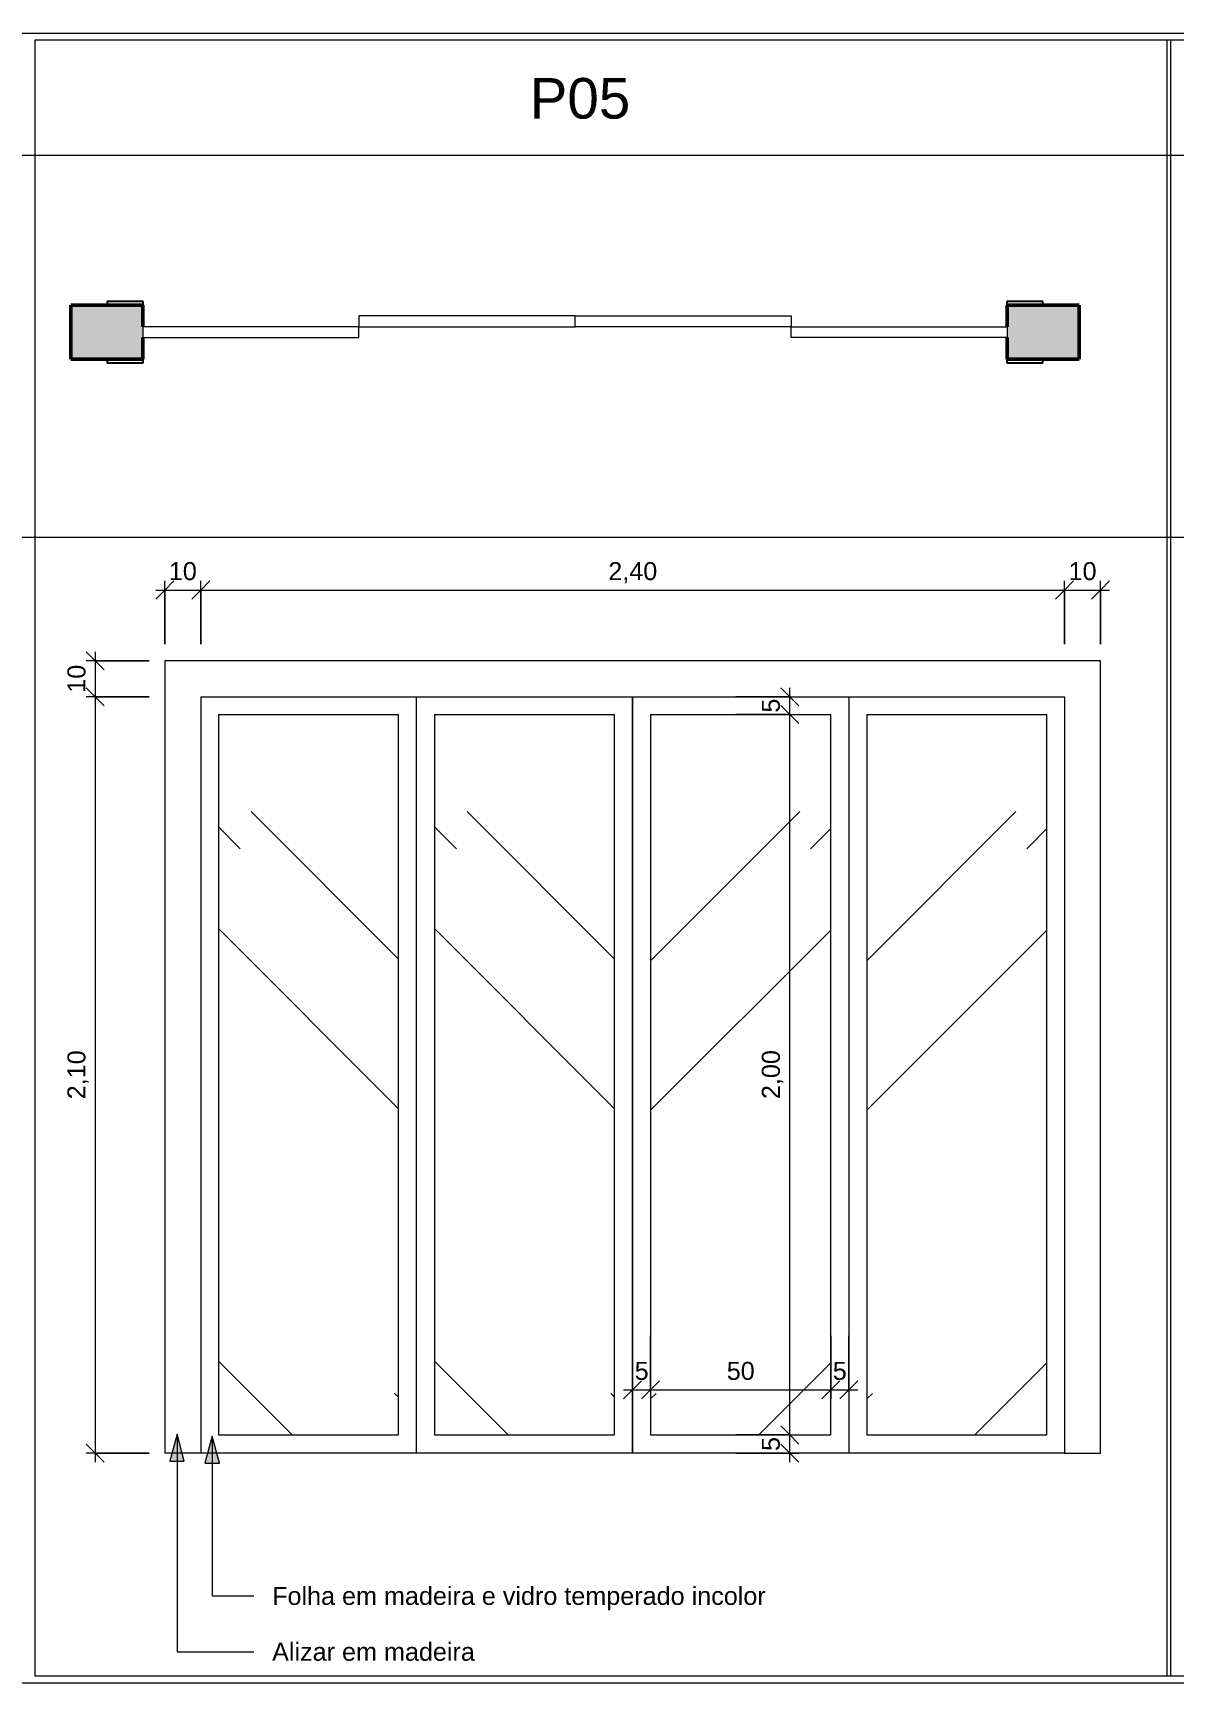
# Model space of a CAD drawing. Header units: millimetres. Extents: x 502 to 50962, y -45 to 5297.
# Drawn here: x 6877 to 10042, y 655 to 5235 of the extents above; entities that cross this region are included whole.
import ezdxf

# ---------------------------------------------------------------- set-up
doc = ezdxf.new("R2010")
doc.units = ezdxf.units.MM
for name, color, linetype, lineweight in [('A-ANNO-DIMS', 211, 'Continuous', 9), ('A-ANNO-DIMS-25', 211, 'Continuous', 9), ('A-DETL-THIN', 151, 'Continuous', 9), ('A-DOOR', 31, 'Continuous', 25), ('A-WALL', 113, 'Continuous', 50), ('A-WALL-PATT', 111, 'Continuous', 25), ('G-ANNO-TEXT', 231, 'Continuous', 9)]:
    doc.layers.add(name, color=color, linetype=linetype, lineweight=lineweight)
doc.styles.add('@Arial Unicode MS', font='', dxfattribs={"height": 50})
doc.styles.add('Arial', font='arial.ttf', dxfattribs={"height": 112.5})
doc.styles.add('Arial_2', font='arial.ttf', dxfattribs={"height": 50})
doc.styles.get('@Arial Unicode MS').set_extended_font_data('@Arial Unicode MS')
doc.dimstyles.new('CRT_-__Metros_-_Linha_de_chamada_3_5_mm', dxfattribs={"dimscale": 304.8, "dimtxt": 50.292243, "dimasz": 0.164042, "dimexe": 0.082021, "dimexo": 0.0625, "dimgap": 0.04101, "dimtad": 1, "dimlfac": 0.001, "dimrnd": 0.01, "dimzin": 0, "dimdsep": 46, "dimtxsty": '@Arial Unicode MS', "dimblk1": 'OBLIQUE', "dimblk2": 'OBLIQUE', "dimsah": 1, "dimcen": 0.09, "dimdle": 0.082021, "dimazin": 0, "dimtfac": 1, "dimtdec": 4, "dimtix": 1, "dimtmove": 0, "dimatfit": 3, "dimfxl": 0.492126, "dimfxlon": 1, "dimtvp": 1, "dimtolj": 1, "dimtzin": 0, "dimarcsym": 2})
doc.dimstyles.new('CRT_-__Metros_-_Linha_de_chamada_3_5_mm_1', dxfattribs={"dimscale": 304.8, "dimtxt": 50.292243, "dimasz": 0.164042, "dimexe": 0.082021, "dimexo": 0.0625, "dimgap": 0.04101, "dimtad": 1, "dimdec": 0, "dimlfac": 0.1, "dimdsep": 46, "dimtxsty": '@Arial Unicode MS', "dimblk1": 'OBLIQUE', "dimblk2": 'OBLIQUE', "dimsah": 1, "dimcen": 0.09, "dimdle": 0.082021, "dimazin": 0, "dimtfac": 1, "dimtdec": 4, "dimtix": 1, "dimtmove": 0, "dimatfit": 3, "dimfxl": 0.492126, "dimfxlon": 1, "dimtvp": 1, "dimtolj": 1, "dimtzin": 0, "dimarcsym": 2})

# ---------------------------------------------------------------- blocks, each defined once
blk = doc.blocks.new('Family - ___-4158948-DETALHAMENTO DE PORTAS')
at = {"layer": 'A-DOOR', "lineweight": 9}
h = blk.add_hatch(dxfattribs=at)
h.set_pattern_fill('FP_3', color=256, style=0, pattern_type=2)
h.set_pattern_definition([(135, (7642.1, 1293), (-969.87, 2586.3), [17145, -2286, 5715, -1143]), (135, (6121.9, 1864.5), (1883.2, 266.7), [3429, -377.2, 6858, -857.25]), (135, (7070.6, 2264.56), (-3661.25, 4744.27), [9144, -1600.2, 4572, -1143])])
h.paths.add_polyline_path([(7750.8, 1343), (7892.1, 1343), (7892.1, 3343), (7392.1, 3343), (7392.1, 1343)])
h = blk.add_hatch(dxfattribs=at)
h.set_pattern_fill('FP_2', color=256, style=0, pattern_type=2)
h.set_pattern_definition([(135, (8242.1, 1293), (-969.87, 2586.3), [17145, -2286, 5715, -1143]), (135, (6721.9, 1864.5), (1883.2, 266.7), [3429, -377.2, 6858, -857.25]), (135, (7670.6, 2264.56), (-3661.25, 4744.27), [9144, -1600.2, 4572, -1143])])
h.paths.add_polyline_path([(8492.1, 1343), (8492.1, 3343), (7992.1, 3343), (7992.1, 1343), (8473.5, 1343)])
h = blk.add_hatch(dxfattribs=at)
h.set_pattern_fill('FP_4', color=256, style=0, pattern_type=2)
h.set_pattern_definition([(45, (8842.1, 1293), (969.87, 2586.3), [17145, -2286, 5715, -1143]), (45, (10362.3, 1864.5), (-1883.2, 266.7), [3429, -377.2, 6858, -857.25]), (45, (9413.6, 2264.56), (3661.25, 4744.27), [9144, -1600.2, 4572, -1143])])
h.paths.add_polyline_path([(9092.1, 1343), (9092.1, 3343), (8592.1, 3343), (8592.1, 1343), (8834.9, 1343)])
h = blk.add_hatch(dxfattribs=at)
h.set_pattern_fill('FP_5', color=256, style=0, pattern_type=2)
h.set_pattern_definition([(45, (9442.1, 1293), (969.87, 2586.3), [17145, -2286, 5715, -1143]), (45, (10962.3, 1864.5), (-1883.2, 266.7), [3429, -377.2, 6858, -857.25]), (45, (10013.6, 2264.56), (3661.25, 4744.27), [9144, -1600.2, 4572, -1143])])
h.paths.add_polyline_path([(9692.1, 1343), (9692.1, 3343), (9192.1, 3343), (9192.1, 1343), (9196.2, 1343)])
for p, q in [((7243.1, 3492), (7243.1, 1293)), ((9841.1, 3492), (7243.1, 3492)), ((9841.1, 1293), (9841.1, 3492)), ((7343.1, 3392), (7343.1, 1293)), ((7343.1, 3392), (9741.1, 3392)), ((7942.1, 1293), (7942.1, 3392)), ((8542.1, 3392), (8542.1, 1293)), ((8542.1, 1293), (8542.1, 3392)), ((9142.1, 3392), (9142.1, 1293)), ((9741.1, 3392), (9741.1, 1293)), ((7392.1, 3343), (7392.1, 1343)), ((7392.1, 3343), (7892.1, 3343)), ((7892.1, 1343), (7892.1, 3343)), ((7992.1, 3343), (7992.1, 1343)), ((7992.1, 3343), (8492.1, 3343)), ((8492.1, 1343), (8492.1, 3343)), ((8592.1, 3343), (9092.1, 3343)), ((8592.1, 3343), (8592.1, 1343)), ((9092.1, 1343), (9092.1, 3343)), ((9192.1, 3343), (9692.1, 3343)), ((9192.1, 3343), (9192.1, 1343)), ((9692.1, 1343), (9692.1, 3343)), ((7392.1, 1343), (7892.1, 1343)), ((7992.1, 1343), (8492.1, 1343)), ((8592.1, 1343), (9092.1, 1343)), ((9192.1, 1343), (9692.1, 1343)), ((7343.1, 1293), (7243.1, 1293)), ((7942.1, 1293), (7343.1, 1293)), ((8542.1, 1293), (7942.1, 1293)), ((9142.1, 1293), (8542.1, 1293)), ((9741.1, 1293), (9142.1, 1293)), ((9741.1, 1293), (9841.1, 1293))]:
    blk.add_line(p, q, dxfattribs=at)
blk = doc.blocks.new('Family - ___-4158950-DETALHAMENTO DE PORTAS')
at = {"layer": 'A-WALL-PATT'}
h = blk.add_hatch(color=256, dxfattribs=at)
h.paths.add_polyline_path([(7182.1, 4329.1), (7182.1, 4479.1), (6982.1, 4479.1), (6982.1, 4329.1), (7028, 4329.1)])
h.paths.add_polyline_path([(9782.1, 4329.1), (9782.1, 4479.1), (9582.1, 4479.1), (9582.1, 4329.1)])
at = {"layer": 'A-DOOR'}
for p, q in [((7183.1, 4489.1), (7083.1, 4489.1)), ((7083.1, 4489.1), (7083.1, 4479.1)), ((7183.1, 4419.1), (7183.1, 4489.1)), ((9681.1, 4489.1), (9581.1, 4489.1)), ((9581.1, 4489.1), (9581.1, 4419.1)), ((9681.1, 4479.1), (9681.1, 4489.1)), ((7083.1, 4479.1), (7182.1, 4479.1)), ((7182.1, 4479.1), (7182.1, 4419.1)), ((9582.1, 4419.1), (9582.1, 4479.1)), ((9582.1, 4479.1), (9681.1, 4479.1)), ((7182.1, 4389.1), (7182.1, 4329.1)), ((7183.1, 4319.1), (7183.1, 4389.1)), ((9581.1, 4389.1), (9581.1, 4319.1)), ((9582.1, 4329.1), (9582.1, 4389.1)), ((7182.1, 4329.1), (7083.1, 4329.1)), ((7083.1, 4329.1), (7083.1, 4319.1)), ((7083.1, 4319.1), (7183.1, 4319.1)), ((9581.1, 4319.1), (9681.1, 4319.1)), ((9681.1, 4329.1), (9582.1, 4329.1)), ((9681.1, 4319.1), (9681.1, 4329.1))]:
    blk.add_line(p, q, dxfattribs=at)
at = {"layer": 'A-DOOR', "lineweight": 9}
for p, q in [((8382.1, 4449.1), (7782.1, 4449.1)), ((7782.1, 4449.1), (7782.1, 4419.1)), ((8382.1, 4419.1), (8382.1, 4449.1)), ((8382.1, 4449.1), (8982.1, 4449.1)), ((8382.1, 4419.1), (8382.1, 4449.1)), ((8982.1, 4449.1), (8982.1, 4419.1)), ((7782.1, 4419.1), (7182.1, 4419.1)), ((7182.1, 4419.1), (7182.1, 4389.1)), ((7782.1, 4419.1), (8382.1, 4419.1)), ((7782.1, 4389.1), (7782.1, 4419.1)), ((8982.1, 4419.1), (8382.1, 4419.1)), ((8982.1, 4389.1), (8982.1, 4419.1)), ((8982.1, 4419.1), (9582.1, 4419.1)), ((9582.1, 4419.1), (9582.1, 4389.1)), ((7182.1, 4389.1), (7782.1, 4389.1)), ((9582.1, 4389.1), (8982.1, 4389.1))]:
    blk.add_line(p, q, dxfattribs=at)
at = {"layer": 'A-WALL'}
for p, q in [((7182.1, 4479.1), (6982.1, 4479.1)), ((6982.1, 4479.1), (6982.1, 4329.1)), ((7182.1, 4419.1), (7182.1, 4479.1)), ((9782.1, 4479.1), (9582.1, 4479.1)), ((9582.1, 4479.1), (9582.1, 4419.1)), ((9782.1, 4329.1), (9782.1, 4479.1)), ((7182.1, 4329.1), (7182.1, 4389.1)), ((9582.1, 4389.1), (9582.1, 4329.1)), ((6982.1, 4329.1), (7182.1, 4329.1)), ((9582.1, 4329.1), (9782.1, 4329.1))]:
    blk.add_line(p, q, dxfattribs=at)
blk = doc.blocks.new('DIMBLOCK27-DETALHAMENTO DE PORTAS')
at = {"layer": 'A-ANNO-DIMS-25', "lineweight": 18, "transparency": 16777216}
for p, q in [((7050.3, 3492), (7025.3, 3517)), ((7050.3, 3492), (7075.3, 3467)), ((7050.3, 3392), (7025.3, 3417)), ((7050.3, 3392), (7075.3, 3367))]:
    blk.add_line(p, q, dxfattribs=at)
at = {"layer": 'A-ANNO-DIMS-25', "transparency": 16777216}
for p, q in [((7200.3, 3492), (7025.3, 3492)), ((7050.3, 3517), (7050.3, 3392)), ((7050.3, 3492), (7200.3, 3492)), ((7200.3, 3392), (7025.3, 3392)), ((7050.3, 3392), (7200.3, 3392))]:
    blk.add_line(p, q, dxfattribs=at)
at = {"layer": 'A-ANNO-DIMS-25', "color": 0, "transparency": 16777216, "insert": (6972.9, 3403.3), "char_height": 50, "width": 92.937, "attachment_point": 1, "rotation": 90, "line_spacing_factor": 1.117605, "style": '@Arial Unicode MS'}
blk.add_mtext('10', dxfattribs=at)
blk = doc.blocks.new('_Oblique')
at = {"color": 0, "linetype": 'ByBlock', "lineweight": -2}
blk.add_line((-0.5, -0.5), (0.5, 0.5), dxfattribs=at)
blk = doc.blocks.new('DIMBLOCK28-DETALHAMENTO DE PORTAS')
at = {"layer": 'A-ANNO-DIMS-25', "lineweight": 18, "transparency": 16777216}
for p, q in [((7050.3, 3392), (7025.3, 3417)), ((7050.3, 3392), (7075.3, 3367)), ((7050.3, 1293), (7025.3, 1318)), ((7050.3, 1293), (7075.3, 1268))]:
    blk.add_line(p, q, dxfattribs=at)
at = {"layer": 'A-ANNO-DIMS-25', "transparency": 16777216}
for p, q in [((7200.3, 3392), (7025.3, 3392)), ((7050.3, 3392), (7050.3, 1268)), ((7050.3, 3392), (7200.3, 3392)), ((7200.3, 1293), (7025.3, 1293)), ((7050.3, 1293), (7200.3, 1293))]:
    blk.add_line(p, q, dxfattribs=at)
at = {"layer": 'A-ANNO-DIMS-25', "color": 0, "transparency": 16777216, "insert": (6972.9, 2274.9), "char_height": 50, "width": 162.337, "attachment_point": 1, "rotation": 90, "line_spacing_factor": 1.117605, "style": '@Arial Unicode MS'}
blk.add_mtext('2,10', dxfattribs=at)
blk = doc.blocks.new('DIMBLOCK29-DETALHAMENTO DE PORTAS')
at = {"layer": 'A-ANNO-DIMS-25', "lineweight": 18, "transparency": 16777216}
for p, q in [((7243.1, 3688.5), (7268.1, 3713.5)), ((7343.1, 3688.5), (7368.1, 3713.5)), ((7243.1, 3688.5), (7218.1, 3663.5)), ((7343.1, 3688.5), (7318.1, 3663.5))]:
    blk.add_line(p, q, dxfattribs=at)
at = {"layer": 'A-ANNO-DIMS-25', "transparency": 16777216}
for p, q in [((7243.1, 3538.5), (7243.1, 3713.5)), ((7343.1, 3538.5), (7343.1, 3713.5)), ((7218.1, 3688.5), (7343.1, 3688.5)), ((7243.1, 3688.5), (7243.1, 3538.5)), ((7343.1, 3688.5), (7343.1, 3538.5))]:
    blk.add_line(p, q, dxfattribs=at)
at = {"layer": 'A-ANNO-DIMS-25', "color": 0, "transparency": 16777216, "insert": (7254.4, 3765.9), "char_height": 50, "width": 92.937, "attachment_point": 1, "line_spacing_factor": 1.117605, "style": '@Arial Unicode MS'}
blk.add_mtext('10', dxfattribs=at)
blk = doc.blocks.new('DIMBLOCK30-DETALHAMENTO DE PORTAS')
at = {"layer": 'A-ANNO-DIMS-25', "lineweight": 18, "transparency": 16777216}
for p, q in [((7343.1, 3688.5), (7368.1, 3713.5)), ((9741.1, 3688.5), (9766.1, 3713.5)), ((7343.1, 3688.5), (7318.1, 3663.5)), ((9741.1, 3688.5), (9716.1, 3663.5))]:
    blk.add_line(p, q, dxfattribs=at)
at = {"layer": 'A-ANNO-DIMS-25', "transparency": 16777216}
for p, q in [((7343.1, 3538.5), (7343.1, 3713.5)), ((9741.1, 3538.5), (9741.1, 3713.5)), ((7343.1, 3688.5), (9741.1, 3688.5)), ((7343.1, 3688.5), (7343.1, 3538.5)), ((9741.1, 3688.5), (9741.1, 3538.5))]:
    blk.add_line(p, q, dxfattribs=at)
at = {"layer": 'A-ANNO-DIMS-25', "color": 0, "transparency": 16777216, "insert": (8474.5, 3765.9), "char_height": 50, "width": 162.337, "attachment_point": 1, "line_spacing_factor": 1.117605, "style": '@Arial Unicode MS'}
blk.add_mtext('2,40', dxfattribs=at)
blk = doc.blocks.new('DIMBLOCK31-DETALHAMENTO DE PORTAS')
at = {"layer": 'A-ANNO-DIMS-25', "lineweight": 18, "transparency": 16777216}
for p, q in [((9741.1, 3688.5), (9766.1, 3713.5)), ((9841.1, 3688.5), (9866.1, 3713.5)), ((9741.1, 3688.5), (9716.1, 3663.5)), ((9841.1, 3688.5), (9816.1, 3663.5))]:
    blk.add_line(p, q, dxfattribs=at)
at = {"layer": 'A-ANNO-DIMS-25', "transparency": 16777216}
for p, q in [((9741.1, 3538.5), (9741.1, 3713.5)), ((9841.1, 3538.5), (9841.1, 3713.5)), ((9741.1, 3688.5), (9866.1, 3688.5)), ((9741.1, 3688.5), (9741.1, 3538.5)), ((9841.1, 3688.5), (9841.1, 3538.5))]:
    blk.add_line(p, q, dxfattribs=at)
at = {"layer": 'A-ANNO-DIMS-25', "color": 0, "transparency": 16777216, "insert": (9752.4, 3765.9), "char_height": 50, "width": 92.937, "attachment_point": 1, "line_spacing_factor": 1.117605, "style": '@Arial Unicode MS'}
blk.add_mtext('10', dxfattribs=at)
blk = doc.blocks.new('DIMBLOCK32-DETALHAMENTO DE PORTAS')
at = {"layer": 'A-ANNO-DIMS-25', "transparency": 16777216}
for p, q in [((8828.2, 1343), (9003.2, 1343)), ((8978.2, 1343), (8828.2, 1343)), ((8978.2, 1268), (8978.2, 1343)), ((8828.2, 1293), (9003.2, 1293)), ((8978.2, 1293), (8828.2, 1293))]:
    blk.add_line(p, q, dxfattribs=at)
at = {"layer": 'A-ANNO-DIMS-25', "lineweight": 18, "transparency": 16777216}
for p, q in [((8978.2, 1343), (8953.2, 1368)), ((8978.2, 1343), (9003.2, 1318)), ((8978.2, 1293), (8953.2, 1318)), ((8978.2, 1293), (9003.2, 1268))]:
    blk.add_line(p, q, dxfattribs=at)
at = {"layer": 'A-ANNO-DIMS-25', "color": 0, "transparency": 16777216, "insert": (8900.8, 1298.6), "char_height": 50, "width": 46.468, "attachment_point": 1, "rotation": 90, "line_spacing_factor": 1.117605, "style": '@Arial Unicode MS'}
blk.add_mtext('5', dxfattribs=at)
blk = doc.blocks.new('DIMBLOCK33-DETALHAMENTO DE PORTAS')
at = {"layer": 'A-ANNO-DIMS-25', "lineweight": 18, "transparency": 16777216}
for p, q in [((8978.2, 3343), (8953.2, 3368)), ((8978.2, 3343), (9003.2, 3318)), ((8978.2, 1343), (8953.2, 1368)), ((8978.2, 1343), (9003.2, 1318))]:
    blk.add_line(p, q, dxfattribs=at)
at = {"layer": 'A-ANNO-DIMS-25', "transparency": 16777216}
for p, q in [((8828.2, 3343), (9003.2, 3343)), ((8978.2, 3343), (8828.2, 3343)), ((8978.2, 1343), (8978.2, 3343)), ((8828.2, 1343), (9003.2, 1343)), ((8978.2, 1343), (8828.2, 1343))]:
    blk.add_line(p, q, dxfattribs=at)
at = {"layer": 'A-ANNO-DIMS-25', "color": 0, "transparency": 16777216, "insert": (8900.8, 2275.4), "char_height": 50, "width": 162.337, "attachment_point": 1, "rotation": 90, "line_spacing_factor": 1.117605, "style": '@Arial Unicode MS'}
blk.add_mtext('2,00', dxfattribs=at)
blk = doc.blocks.new('DIMBLOCK34-DETALHAMENTO DE PORTAS')
at = {"layer": 'A-ANNO-DIMS-25', "transparency": 16777216}
for p, q in [((8828.2, 3392), (9003.2, 3392)), ((8978.2, 3392), (8828.2, 3392)), ((8978.2, 3343), (8978.2, 3417)), ((8828.2, 3343), (9003.2, 3343)), ((8978.2, 3343), (8828.2, 3343))]:
    blk.add_line(p, q, dxfattribs=at)
at = {"layer": 'A-ANNO-DIMS-25', "lineweight": 18, "transparency": 16777216}
for p, q in [((8978.2, 3392), (8953.2, 3417)), ((8978.2, 3392), (9003.2, 3367)), ((8978.2, 3343), (8953.2, 3368)), ((8978.2, 3343), (9003.2, 3318))]:
    blk.add_line(p, q, dxfattribs=at)
at = {"layer": 'A-ANNO-DIMS-25', "color": 0, "transparency": 16777216, "insert": (8900.8, 3348.1), "char_height": 50, "width": 46.468, "attachment_point": 1, "rotation": 90, "line_spacing_factor": 1.117605, "style": '@Arial Unicode MS'}
blk.add_mtext('5', dxfattribs=at)
blk = doc.blocks.new('DIMBLOCK35-DETALHAMENTO DE PORTAS')
at = {"layer": 'A-ANNO-DIMS-25', "transparency": 16777216}
for p, q in [((8542.1, 1618.6), (8542.1, 1443.6)), ((8542.1, 1468.6), (8542.1, 1618.6)), ((8592.1, 1618.6), (8592.1, 1443.6)), ((8592.1, 1468.6), (8592.1, 1618.6)), ((8517.1, 1468.6), (8592.1, 1468.6))]:
    blk.add_line(p, q, dxfattribs=at)
at = {"layer": 'A-ANNO-DIMS-25', "lineweight": 18, "transparency": 16777216}
for p, q in [((8542.1, 1468.6), (8517.1, 1443.6)), ((8542.1, 1468.6), (8567.1, 1493.6)), ((8592.1, 1468.6), (8567.1, 1443.6)), ((8592.1, 1468.6), (8617.1, 1493.6))]:
    blk.add_line(p, q, dxfattribs=at)
at = {"layer": 'A-ANNO-DIMS-25', "color": 0, "transparency": 16777216, "insert": (8547.7, 1546), "char_height": 50, "width": 46.468, "attachment_point": 1, "line_spacing_factor": 1.117605, "style": '@Arial Unicode MS'}
blk.add_mtext('5', dxfattribs=at)
blk = doc.blocks.new('DIMBLOCK36-DETALHAMENTO DE PORTAS')
at = {"layer": 'A-ANNO-DIMS-25', "transparency": 16777216}
for p, q in [((8592.1, 1618.6), (8592.1, 1443.6)), ((8592.1, 1468.6), (8592.1, 1618.6)), ((9092.1, 1618.6), (9092.1, 1443.6)), ((9092.1, 1468.6), (9092.1, 1618.6)), ((8592.1, 1468.6), (9092.1, 1468.6))]:
    blk.add_line(p, q, dxfattribs=at)
at = {"layer": 'A-ANNO-DIMS-25', "lineweight": 18, "transparency": 16777216}
for p, q in [((8592.1, 1468.6), (8567.1, 1443.6)), ((8592.1, 1468.6), (8617.1, 1493.6)), ((9092.1, 1468.6), (9067.1, 1443.6)), ((9092.1, 1468.6), (9117.1, 1493.6))]:
    blk.add_line(p, q, dxfattribs=at)
at = {"layer": 'A-ANNO-DIMS-25', "color": 0, "transparency": 16777216, "insert": (8803.4, 1546), "char_height": 50, "width": 92.937, "attachment_point": 1, "line_spacing_factor": 1.117605, "style": '@Arial Unicode MS'}
blk.add_mtext('50', dxfattribs=at)
blk = doc.blocks.new('DIMBLOCK37-DETALHAMENTO DE PORTAS')
at = {"layer": 'A-ANNO-DIMS-25', "transparency": 16777216}
for p, q in [((9092.1, 1618.6), (9092.1, 1443.6)), ((9092.1, 1468.6), (9092.1, 1618.6)), ((9142.1, 1618.6), (9142.1, 1443.6)), ((9142.1, 1468.6), (9142.1, 1618.6)), ((9092.1, 1468.6), (9167.1, 1468.6))]:
    blk.add_line(p, q, dxfattribs=at)
at = {"layer": 'A-ANNO-DIMS-25', "lineweight": 18, "transparency": 16777216}
for p, q in [((9092.1, 1468.6), (9067.1, 1443.6)), ((9092.1, 1468.6), (9117.1, 1493.6)), ((9142.1, 1468.6), (9117.1, 1443.6)), ((9142.1, 1468.6), (9167.1, 1493.6))]:
    blk.add_line(p, q, dxfattribs=at)
at = {"layer": 'A-ANNO-DIMS-25', "color": 0, "transparency": 16777216, "insert": (9097.7, 1546), "char_height": 50, "width": 46.468, "attachment_point": 1, "line_spacing_factor": 1.117605, "style": '@Arial Unicode MS'}
blk.add_mtext('5', dxfattribs=at)

msp = doc.modelspace()

# ---------------------------------------------------------------- hatches: boundary and pattern name
at = {"layer": 'G-ANNO-TEXT'}
for points in [[(7277.137, 1345.012), (7257.041, 1270.012), (7297.233, 1270.012)], [(7374.886, 1339.949), (7354.79, 1264.949), (7394.982, 1264.949)]]:
    msp.add_hatch(color=7, dxfattribs=at).paths.add_polyline_path(points)

# ---------------------------------------------------------------- linework, layer by layer
at = {"layer": 'A-DETL-THIN'}
for p, q in [((501.804, 5234.608), (16099.805, 5234.608)), ((16069.805, 5214.608), (6882.338, 5214.608)), ((6882.338, 5214.608), (6882.338, 674.608)), ((10025.332, 5214.608), (10025.332, 674.608)), ((10035.332, 5214.608), (10035.332, 674.608)), ((16069.805, 4894.608), (821.804, 4894.608)), ((16069.805, 3834.608), (821.804, 3834.608)), ((16099.805, 654.608), (501.804, 654.608)), ((6882.338, 674.608), (16069.805, 674.608))]:
    msp.add_line(p, q, dxfattribs=at)
at = {"layer": 'G-ANNO-TEXT', "color": 7}
for p, q in [((7277.137, 1345.012), (7257.041, 1270.012)), ((7297.233, 1270.012), (7277.137, 1345.012)), ((7277.137, 1345.012), (7277.137, 741.343)), ((7374.886, 1339.949), (7354.79, 1264.949)), ((7394.982, 1264.949), (7374.886, 1339.949)), ((7374.886, 1339.949), (7374.886, 896.378)), ((7257.041, 1270.012), (7297.233, 1270.012)), ((7354.79, 1264.949), (7394.982, 1264.949)), ((7374.886, 896.378), (7490.421, 896.378)), ((7277.137, 741.343), (7490.421, 741.343))]:
    msp.add_line(p, q, dxfattribs=at)

# ---------------------------------------------------------------- block references
at = {"layer": 'A-DOOR', "lineweight": 9}
msp.add_blockref('Family - ___-4158948-DETALHAMENTO DE PORTAS', (0, 0), dxfattribs=at)
at = {"layer": 'A-WALL', "lineweight": 25}
msp.add_blockref('Family - ___-4158950-DETALHAMENTO DE PORTAS', (0, 0), dxfattribs=at)

# ---------------------------------------------------------------- texts
at = {"layer": 'G-ANNO-TEXT', "color": 7, "insert": (8255.996, 5109.547), "char_height": 112.5, "width": 340.71719, "attachment_point": 1, "style": 'Arial', "bg_fill": 3, "box_fill_scale": 1.25, "bg_fill_color": 256, "bg_fill_true_color": 13158600, "bg_fill_transparency": 0}
msp.add_mtext('P05', dxfattribs=at)
at = {"layer": 'G-ANNO-TEXT', "color": 7, "char_height": 50, "attachment_point": 1, "style": 'Arial_2'}
for s, insert, width in [('Folha em madeira e vidro temperado incolor', (7541.221, 921.378), 1701.58172), ('Alizar em madeira', (7541.221, 766.343), 697.46812)]:
    msp.add_mtext(s, dxfattribs=dict(at, insert=insert, width=width))

# ---------------------------------------------------------------- dimensions: what is measured, and where the dimension line sits
at = {"layer": 'A-ANNO-DIMS'}
for base, p1, p2, dimstyle, override, picture, middle in [((7343.092, 3688.453), (7243.092, 3538.453), (7343.092, 3538.453), 'CRT_-__Metros_-_Linha_de_chamada_3_5_mm_1', {"dimpost": '<>', "dimfxl": 100}, 'DIMBLOCK29-DETALHAMENTO DE PORTAS', (7293.092, 3726.499)), ((9741.092, 3688.453), (7343.092, 3538.453), (9741.092, 3538.453), 'CRT_-__Metros_-_Linha_de_chamada_3_5_mm', {"dimpost": '<>', "dimfxl": 2398}, 'DIMBLOCK30-DETALHAMENTO DE PORTAS', (8542.092, 3726.499)), ((9841.092, 3688.453), (9741.092, 3538.453), (9841.092, 3538.453), 'CRT_-__Metros_-_Linha_de_chamada_3_5_mm_1', {"dimpost": '<>', "dimfxl": 100}, 'DIMBLOCK31-DETALHAMENTO DE PORTAS', (9791.092, 3726.499)), ((8592.092, 1468.58), (8542.092, 1618.58), (8592.092, 1618.58), 'CRT_-__Metros_-_Linha_de_chamada_3_5_mm_1', {"dimpost": '<>', "dimfxl": 50}, 'DIMBLOCK35-DETALHAMENTO DE PORTAS', (8567.092, 1506.506)), ((9092.092, 1468.58), (8592.092, 1618.58), (9092.092, 1618.58), 'CRT_-__Metros_-_Linha_de_chamada_3_5_mm_1', {"dimpost": '<>', "dimfxl": 500}, 'DIMBLOCK36-DETALHAMENTO DE PORTAS', (8842.092, 1506.625)), ((9142.092, 1468.58), (9092.092, 1618.58), (9142.092, 1618.58), 'CRT_-__Metros_-_Linha_de_chamada_3_5_mm_1', {"dimpost": '<>', "dimfxl": 50}, 'DIMBLOCK37-DETALHAMENTO DE PORTAS', (9117.092, 1506.506))]:
    dim = msp.add_linear_dim(base=base, p1=p1, p2=p2, dimstyle=dimstyle, override=override, dxfattribs=at)
    dim.commit()
    dim.dimension.update_dxf_attribs({"geometry": picture, "text_midpoint": middle})
for base, p1, p2, dimstyle, override, picture, middle in [((7050.257, 3392.01), (7200.257, 3492.01), (7200.257, 3392.01), 'CRT_-__Metros_-_Linha_de_chamada_3_5_mm_1', {"dimpost": '<>', "dimfxl": 100}, 'DIMBLOCK27-DETALHAMENTO DE PORTAS', (7012.211, 3442.01)), ((7050.257, 1293.01), (7200.257, 3392.01), (7200.257, 1293.01), 'CRT_-__Metros_-_Linha_de_chamada_3_5_mm', {"dimpost": '<>', "dimfxl": 2099}, 'DIMBLOCK28-DETALHAMENTO DE PORTAS', (7012.211, 2342.51)), ((8978.185, 3392.01), (8828.185, 3343.01), (8828.185, 3392.01), 'CRT_-__Metros_-_Linha_de_chamada_3_5_mm_1', {"dimpost": '<>', "dimfxl": 49}, 'DIMBLOCK34-DETALHAMENTO DE PORTAS', (8940.259, 3367.51)), ((8978.185, 3343.01), (8828.185, 1343.01), (8828.185, 3343.01), 'CRT_-__Metros_-_Linha_de_chamada_3_5_mm', {"dimpost": '<>', "dimfxl": 2000}, 'DIMBLOCK33-DETALHAMENTO DE PORTAS', (8940.139, 2343.01)), ((8978.185, 1343.01), (8828.185, 1293.01), (8828.185, 1343.01), 'CRT_-__Metros_-_Linha_de_chamada_3_5_mm_1', {"dimpost": '<>', "dimfxl": 50}, 'DIMBLOCK32-DETALHAMENTO DE PORTAS', (8940.259, 1318.01))]:
    dim = msp.add_linear_dim(base=base, p1=p1, p2=p2, angle=90, dimstyle=dimstyle, override=override, dxfattribs=at)
    dim.commit()
    dim.dimension.update_dxf_attribs({"geometry": picture, "text_midpoint": middle})

doc.saveas('drawing.dxf')
